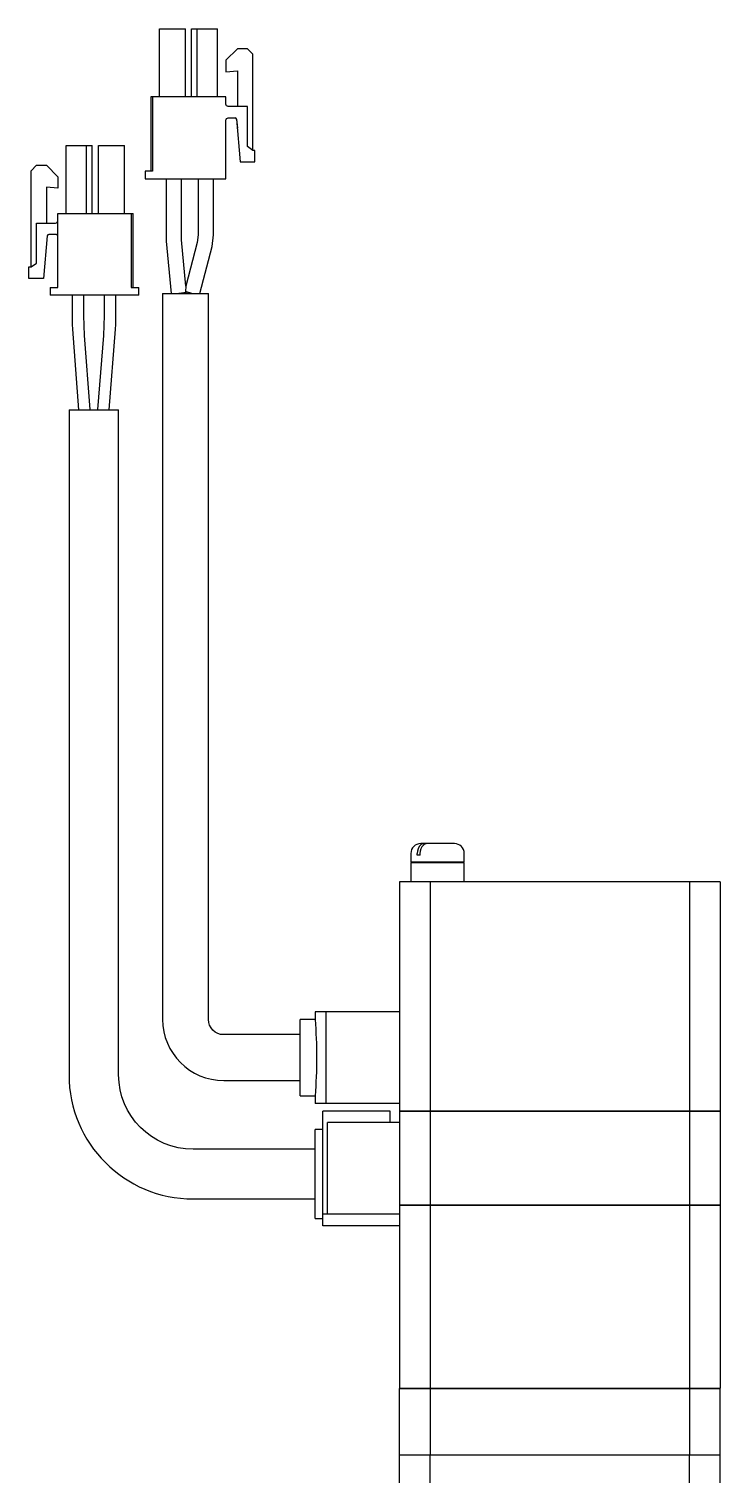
# Model space of a CAD drawing. Extents: x 0 to 1596, y -8 to 1260.
# Drawn here: x 664.4 to 754.9, y 203.5 to 392.6 of the extents above; entities that cross this region are included whole.
import ezdxf

# ---------------------------------------------------------------- set-up
doc = ezdxf.new("R2010")
doc.units = 0
doc.header["$LTSCALE"] = 0.5
doc.layers.add('MSM_CONTINUOUS', color=7, linetype='CONTINUOUS')

msp = doc.modelspace()

# ---------------------------------------------------------------- linework, layer by layer
at = {"layer": 'MSM_CONTINUOUS'}
for p, q in [((681.52, 383.7), (681.52, 392.6)), ((681.52, 383.7), (681.52, 392.6)), ((681.52, 392.6), (684.92, 392.6)), ((684.92, 383.7), (684.92, 392.6)), ((685.72, 383.7), (685.72, 392.6)), ((685.72, 392.6), (689.12, 392.6)), ((685.72, 383.7), (685.72, 392.6)), ((686.47, 383.7), (686.47, 392.6)), ((689.12, 383.7), (689.12, 392.6)), ((691.72, 390), (690.22, 388.5)), ((691.72, 390), (690.22, 388.5)), ((693.02, 390), (691.72, 390)), ((693.72, 389.3), (693.02, 390)), ((690.22, 388.5), (690.22, 387)), ((690.22, 388.5), (690.22, 387)), ((693.72, 376.7), (693.72, 389.3)), ((690.22, 387), (691.72, 387.13)), ((691.72, 387.13), (691.72, 382.45)), ((691.72, 387.13), (691.72, 382.45)), ((680.62, 383.7), (680.37, 383.7)), ((680.37, 383.7), (680.37, 374)), ((680.62, 383.7), (680.62, 374)), ((690.22, 383.7), (680.62, 383.7)), ((680.62, 383.7), (680.62, 374)), ((690.22, 382.75), (690.22, 383.7)), ((693.02, 382.45), (690.52, 382.45)), ((693.02, 377.2), (693.02, 382.45)), ((690.22, 373), (690.22, 380.65)), ((690.52, 380.95), (691.42, 380.95)), ((691.62, 380.77), (692.1, 375.2)), ((691.62, 380.77), (691.72, 379.62)), ((691.62, 380.77), (692.1, 375.2)), ((691.62, 380.77), (691.72, 379.62)), ((691.72, 379.62), (691.72, 379.62)), ((669.32, 368.45), (669.32, 377.35)), ((669.32, 377.35), (672.72, 377.35)), ((671.97, 368.45), (671.97, 377.35)), ((672.72, 368.45), (672.72, 377.35)), ((673.52, 377.35), (676.92, 377.35)), ((673.52, 368.45), (673.52, 377.35)), ((676.92, 368.45), (676.92, 377.35)), ((693.72, 376.7), (693.02, 377.2)), ((694.02, 376.7), (693.72, 376.7)), ((694.02, 375.2), (694.02, 376.7)), ((664.72, 374.05), (665.42, 374.75)), ((665.42, 374.75), (666.72, 374.75)), ((666.72, 374.75), (668.22, 373.25)), ((692.1, 375.2), (694.02, 375.2)), ((664.72, 361.45), (664.72, 374.05)), ((668.22, 373.25), (668.22, 371.75)), ((679.62, 374), (679.62, 373)), ((679.62, 374), (679.62, 373)), ((680.62, 374), (679.62, 374)), ((679.62, 373), (690.22, 373)), ((682.39, 373), (682.39, 365.1)), ((684.39, 365.1), (684.39, 373)), ((686.59, 373), (686.59, 365.64)), ((688.59, 365.64), (688.59, 373)), ((666.72, 371.88), (666.72, 367.2)), ((668.22, 371.75), (666.72, 371.88)), ((665.42, 361.95), (665.42, 367.2)), ((665.42, 367.2), (667.92, 367.2)), ((668.22, 358.75), (668.22, 368.45)), ((668.22, 368.45), (678.07, 368.45)), ((677.82, 368.45), (677.82, 358.75)), ((678.07, 358.75), (678.07, 368.45)), ((666.82, 365.52), (666.33, 359.95)), ((667.92, 365.7), (667.02, 365.7)), ((682.39, 365.1), (682.41, 364.81)), ((684.4, 365), (684.39, 365.1)), ((684.98, 358.95), (684.4, 365)), ((686.59, 365.64), (686.46, 364.63)), ((688.4, 364.13), (688.59, 365.64)), ((682.41, 364.81), (683.06, 358)), ((686.46, 364.63), (684.98, 358.95)), ((686.8, 358), (688.4, 364.13)), ((664.42, 359.95), (664.42, 361.45)), ((664.42, 361.45), (664.72, 361.45)), ((664.72, 361.45), (665.42, 361.95)), ((666.33, 359.95), (664.42, 359.95)), ((667.22, 358.75), (667.22, 357.75)), ((667.22, 358.75), (668.22, 358.75)), ((678.82, 357.75), (667.22, 357.75)), ((670.09, 357.75), (670.09, 354.12)), ((671.59, 355.12), (671.59, 357.75)), ((674.29, 357.75), (674.29, 355.12)), ((675.79, 354.15), (675.79, 357.75)), ((677.82, 358.75), (678.82, 358.75)), ((678.82, 357.75), (678.82, 358.75)), ((681.92, 358), (687.92, 358)), ((681.92, 358), (681.92, 263)), ((685.06, 358.1), (684.07, 358)), ((684.98, 358.95), (684.92, 358.22)), ((685.05, 358.19), (684.92, 358.22)), ((685.77, 358), (684.92, 358.22)), ((684.92, 358.22), (685.05, 358.19)), ((685.05, 358.19), (685.77, 358)), ((685.06, 358.1), (685.05, 358.19)), ((687.92, 263), (687.92, 358)), ((671.69, 352.49), (671.59, 355.12)), ((674.29, 355.12), (674.19, 352.49)), ((670.12, 353.32), (670.92, 342.75)), ((672.42, 342.81), (671.69, 352.49)), ((674.19, 352.49), (673.42, 342.81)), ((674.92, 342.75), (675.76, 353.29)), ((669.67, 342.75), (676.17, 342.75)), ((669.67, 342.75), (669.67, 255.75)), ((676.17, 255.75), (676.17, 342.75)), ((720.12, 286), (715.72, 286)), ((714.42, 284.7), (714.42, 283.55)), ((715.27, 284.5), (715.27, 284.7)), ((715.63, 284.5), (715.27, 284.5)), ((715.63, 284.5), (715.63, 284.7)), ((721.42, 283.55), (721.42, 284.7)), ((721.42, 283.55), (714.42, 283.55)), ((721.42, 283.5), (714.42, 283.5)), ((714.42, 283.5), (714.42, 281)), ((714.47, 283.55), (714.47, 283.5)), ((721.37, 283.5), (721.37, 283.55)), ((721.42, 281), (721.42, 283.5)), ((712.92, 281), (712.92, 251.05)), ((754.92, 281), (712.92, 281)), ((716.95, 281), (716.95, 251.05)), ((750.89, 281), (750.89, 251.05)), ((754.92, 281), (754.92, 251.05)), ((699.92, 253), (699.92, 263)), ((701.92, 263), (699.92, 263)), ((712.92, 264), (701.92, 264)), ((701.92, 264), (701.92, 263)), ((703.35, 252), (703.35, 264)), ((699.92, 261), (689.92, 261)), ((689.92, 255), (699.92, 255)), ((699.92, 253), (701.92, 253)), ((701.92, 253), (701.92, 252)), ((712.92, 252), (701.92, 252)), ((711.72, 251), (702.92, 251)), ((702.92, 236), (702.92, 251)), ((711.72, 249.5), (711.72, 251)), ((712.92, 251.05), (754.92, 251.05)), ((712.92, 251), (754.92, 251)), ((712.92, 251), (712.92, 214.75)), ((712.97, 251.05), (712.97, 251)), ((716.95, 251), (716.95, 238.75)), ((717.2, 251.05), (717.2, 251)), ((750.63, 251.05), (750.63, 251)), ((750.89, 251), (750.89, 238.75)), ((754.87, 251.05), (754.87, 251)), ((754.92, 251), (754.92, 238.75)), ((701.92, 236.93), (701.92, 248.57)), ((702.92, 248.57), (701.92, 248.57)), ((703.52, 237.5), (703.52, 249.5)), ((712.92, 249.5), (703.52, 249.5)), ((701.92, 246), (685.92, 246)), ((685.92, 239.5), (701.92, 239.5)), ((712.92, 238.75), (754.92, 238.75)), ((712.92, 238.7), (754.92, 238.7)), ((712.97, 238.75), (712.97, 238.7)), ((716.95, 238.7), (716.95, 214.75)), ((717.2, 238.75), (717.2, 238.7)), ((750.63, 238.75), (750.63, 238.7)), ((750.89, 238.7), (750.89, 214.75)), ((754.87, 238.75), (754.87, 238.7)), ((754.92, 238.7), (754.92, 214.75)), ((701.92, 236.93), (702.92, 236.93)), ((712.92, 237.5), (702.92, 237.5)), ((712.92, 236), (702.92, 236)), ((712.92, 214.75), (754.92, 214.75)), ((712.92, 214.7), (754.92, 214.7)), ((712.92, 199), (712.92, 214.7)), ((712.97, 214.75), (712.97, 214.7)), ((716.95, 214.7), (716.95, 206)), ((717.2, 214.75), (717.2, 214.7)), ((750.63, 214.75), (750.63, 214.7)), ((750.89, 214.7), (750.89, 206)), ((754.87, 214.75), (754.87, 214.7)), ((754.92, 199), (754.92, 214.7)), ((712.92, 206), (754.92, 206)), ((716.92, 206), (716.92, 201)), ((750.92, 201), (750.92, 206))]:
    msp.add_line(p, q, dxfattribs=at)
for points in [[(672.41, 342.81, 0), (672.41, 342.81, 0), (672.41, 342.81, 0), (672.41, 342.81, 0), (672.41, 342.8, 0), (672.41, 342.8, 0), (672.41, 342.8, 0), (672.41, 342.8, 0), (672.41, 342.8, 0), (672.41, 342.8, 0), (672.41, 342.8, 0), (672.41, 342.8, 0), (672.41, 342.8, 0), (672.41, 342.8, 0), (672.41, 342.8, 0), (672.41, 342.8, 0), (672.41, 342.8, 0), (672.41, 342.8, 0), (672.41, 342.8, 0), (672.41, 342.8, 0), (672.41, 342.8, 0), (672.41, 342.8, 0), (672.41, 342.8, 0), (672.41, 342.8, 0), (672.41, 342.8, 0), (672.41, 342.8, 0), (672.41, 342.8, 0), (672.41, 342.79, 0), (672.41, 342.79, 0), (672.41, 342.79, 0), (672.41, 342.79, 0), (672.41, 342.79, 0), (672.41, 342.79, 0), (672.41, 342.79, 0), (672.41, 342.79, 0), (672.41, 342.79, 0), (672.41, 342.79, 0), (672.41, 342.79, 0), (672.41, 342.79, 0), (672.41, 342.79, 0), (672.41, 342.79, 0), (672.41, 342.79, 0), (672.41, 342.79, 0), (672.41, 342.79, 0), (672.41, 342.79, 0), (672.41, 342.79, 0), (672.41, 342.79, 0), (672.41, 342.79, 0), (672.41, 342.79, 0), (672.41, 342.79, 0), (672.41, 342.78, 0), (672.41, 342.78, 0), (672.41, 342.78, 0), (672.41, 342.78, 0), (672.41, 342.78, 0), (672.41, 342.78, 0), (672.41, 342.78, 0), (672.41, 342.78, 0), (672.41, 342.78, 0), (672.41, 342.78, 0), (672.41, 342.78, 0), (672.41, 342.78, 0), (672.41, 342.78, 0), (672.41, 342.78, 0), (672.41, 342.78, 0), (672.41, 342.78, 0), (672.41, 342.78, 0), (672.41, 342.78, 0), (672.41, 342.78, 0), (672.41, 342.78, 0), (672.41, 342.78, 0), (672.41, 342.77, 0), (672.41, 342.77, 0), (672.41, 342.77, 0), (672.41, 342.77, 0), (672.41, 342.77, 0), (672.41, 342.77, 0), (672.41, 342.77, 0), (672.41, 342.77, 0), (672.41, 342.77, 0), (672.41, 342.77, 0), (672.41, 342.77, 0), (672.41, 342.77, 0), (672.4, 342.77, 0), (672.4, 342.77, 0), (672.4, 342.77, 0), (672.4, 342.77, 0), (672.4, 342.77, 0), (672.4, 342.77, 0), (672.4, 342.77, 0), (672.4, 342.77, 0), (672.4, 342.77, 0), (672.4, 342.77, 0), (672.4, 342.77, 0), (672.4, 342.76, 0), (672.4, 342.76, 0), (672.4, 342.76, 0), (672.4, 342.76, 0), (672.4, 342.76, 0), (672.4, 342.76, 0), (672.4, 342.76, 0), (672.4, 342.76, 0), (672.4, 342.76, 0), (672.4, 342.76, 0), (672.4, 342.76, 0), (672.4, 342.76, 0), (672.4, 342.76, 0), (672.4, 342.76, 0), (672.4, 342.76, 0), (672.4, 342.76, 0), (672.4, 342.76, 0), (672.4, 342.76, 0), (672.4, 342.76, 0), (672.4, 342.76, 0), (672.39, 342.76, 0), (672.39, 342.76, 0), (672.39, 342.75, 0), (672.39, 342.75, 0), (672.39, 342.75, 0), (672.39, 342.75, 0), (672.39, 342.75, 0), (672.39, 342.75, 0), (672.39, 342.75, 0), (672.39, 342.75, 0), (672.39, 342.75, 0), (672.39, 342.75, 0), (672.39, 342.75, 0), (672.39, 342.75, 0), (672.39, 342.75, 0)], [(673.45, 342.75, 0), (673.45, 342.75, 0), (673.45, 342.75, 0), (673.45, 342.75, 0), (673.45, 342.75, 0), (673.45, 342.75, 0), (673.45, 342.75, 0), (673.45, 342.75, 0), (673.45, 342.75, 0), (673.44, 342.75, 0), (673.44, 342.75, 0), (673.44, 342.75, 0), (673.44, 342.76, 0), (673.44, 342.76, 0), (673.44, 342.76, 0), (673.44, 342.76, 0), (673.44, 342.76, 0), (673.44, 342.76, 0), (673.44, 342.76, 0), (673.44, 342.76, 0), (673.44, 342.76, 0), (673.44, 342.76, 0), (673.44, 342.76, 0), (673.44, 342.76, 0), (673.44, 342.76, 0), (673.44, 342.76, 0), (673.44, 342.76, 0), (673.44, 342.76, 0), (673.44, 342.76, 0), (673.44, 342.76, 0), (673.44, 342.76, 0), (673.43, 342.76, 0), (673.43, 342.76, 0), (673.43, 342.77, 0), (673.43, 342.77, 0), (673.43, 342.77, 0), (673.43, 342.77, 0), (673.43, 342.77, 0), (673.43, 342.77, 0), (673.43, 342.77, 0), (673.43, 342.77, 0), (673.43, 342.77, 0), (673.43, 342.77, 0), (673.43, 342.77, 0), (673.43, 342.77, 0), (673.43, 342.77, 0), (673.43, 342.77, 0), (673.43, 342.77, 0), (673.43, 342.77, 0), (673.43, 342.77, 0), (673.43, 342.77, 0), (673.43, 342.77, 0), (673.43, 342.77, 0), (673.43, 342.77, 0), (673.43, 342.77, 0), (673.43, 342.78, 0), (673.43, 342.78, 0), (673.43, 342.78, 0), (673.43, 342.78, 0), (673.43, 342.78, 0), (673.43, 342.78, 0), (673.43, 342.78, 0), (673.43, 342.78, 0), (673.43, 342.78, 0), (673.43, 342.78, 0), (673.42, 342.78, 0), (673.42, 342.78, 0), (673.42, 342.78, 0), (673.42, 342.78, 0), (673.42, 342.78, 0), (673.42, 342.78, 0), (673.42, 342.78, 0), (673.42, 342.78, 0), (673.42, 342.78, 0), (673.42, 342.79, 0), (673.42, 342.79, 0), (673.42, 342.79, 0), (673.42, 342.79, 0), (673.42, 342.79, 0), (673.42, 342.79, 0), (673.42, 342.79, 0), (673.42, 342.79, 0), (673.42, 342.79, 0), (673.42, 342.79, 0), (673.42, 342.79, 0), (673.42, 342.79, 0), (673.42, 342.79, 0), (673.42, 342.79, 0), (673.42, 342.79, 0), (673.42, 342.79, 0), (673.42, 342.79, 0), (673.42, 342.79, 0), (673.42, 342.79, 0), (673.42, 342.79, 0), (673.42, 342.79, 0), (673.42, 342.79, 0), (673.42, 342.8, 0), (673.42, 342.8, 0), (673.42, 342.8, 0), (673.42, 342.8, 0), (673.42, 342.8, 0), (673.42, 342.8, 0), (673.42, 342.8, 0), (673.42, 342.8, 0), (673.42, 342.8, 0), (673.42, 342.8, 0), (673.42, 342.8, 0), (673.42, 342.8, 0), (673.42, 342.8, 0), (673.42, 342.8, 0), (673.42, 342.8, 0), (673.42, 342.8, 0), (673.42, 342.8, 0), (673.42, 342.8, 0), (673.42, 342.8, 0), (673.42, 342.8, 0), (673.42, 342.8, 0), (673.42, 342.8, 0), (673.42, 342.81, 0), (673.42, 342.81, 0), (673.42, 342.81, 0), (673.42, 342.81, 0), (673.42, 342.81, 0), (673.42, 342.81, 0), (673.42, 342.81, 0), (673.42, 342.81, 0), (673.42, 342.81, 0), (673.42, 342.81, 0), (673.42, 342.81, 0)]]:
    msp.add_polyline3d(points, dxfattribs=at)
at = {"layer": 'MSM_CONTINUOUS', "extrusion": (0, 0, -1)}
for centre, radius, start, end in [((-690.52, 382.75), 0.3, 270, 0), ((-690.52, 380.65), 0.3, 0, 90), ((-691.42, 380.75), 0.2, 90, 175), ((-689.92, 263), 2, 270, 0), ((-685.92, 255.75), 9.75, 270, 0)]:
    msp.add_arc(centre, radius, start, end, dxfattribs=at)
at = {"layer": 'MSM_CONTINUOUS'}
for centre, radius, start, end in [((691.42, 380.75), 0.2, 5, 90), ((691.42, 380.75), 0.2, 5, 90), ((667.92, 367.5), 0.3, 270, 0), ((667.02, 365.5), 0.2, 90, 175), ((667.92, 365.4), 0.3, 0, 90), ((680.84, 354.12), 10.75, 180, 184.2892), ((665.04, 354.15), 10.75, 355.452, 0), ((715.72, 284.7), 1.3, 90, 180), ((716.68, 284.78), 1.41, 131.3743, 182.8178), ((717.01, 284.79), 1.39, 132.8199, 183.04), ((716.22, 285.25), 0.751, 91.7681, 128.8955), ((716.57, 285.25), 0.754, 95.8166, 131.8939), ((720.12, 284.7), 1.3, 0, 90), ((689.92, 263), 8, 180, 270), ((642.13, 258), 60, 355.2198, 4.7802), ((685.92, 255.75), 16.25, 180, 270)]:
    msp.add_arc(centre, radius, start, end, dxfattribs=at)

doc.saveas('drawing.dxf')
